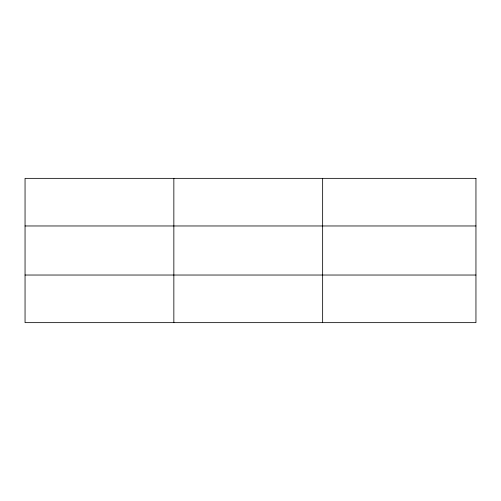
<?xml version="1.0" encoding="UTF-8"?>
<svg xmlns="http://www.w3.org/2000/svg" width="501" height="501" viewBox="0 0 501 501"><rect width="100%" height="100%" fill="white"/><g stroke="black" fill="none" stroke-linecap="round" stroke-linejoin="round"><path stroke-width="0.75" d="M25.05 225.97L475.95 225.97M25.05 275.03L475.95 275.03M322.644 178.356L322.644 322.644M173.847 178.356L173.847 322.644M475.95 178.356L25.05 178.356L25.05 322.644L475.95 322.644L475.95 178.356"/></g></svg>
